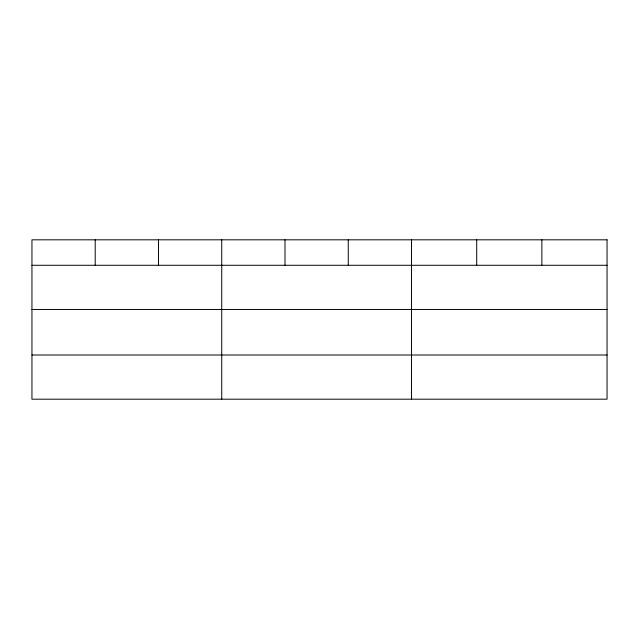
<?xml version="1.0" encoding="UTF-8"?>
<svg xmlns="http://www.w3.org/2000/svg" width="639" height="639" viewBox="0 0 639 639"><rect width="100%" height="100%" fill="white"/><g stroke="black" fill="none" stroke-linecap="round" stroke-linejoin="round"><path stroke-width="0.96" d="M31.95 265.281L607.05 265.281M31.95 309.468L607.05 309.468M31.95 354.996L607.05 354.996M541.872 239.817L541.872 265.281M476.694 239.817L476.694 265.281M411.516 239.817L411.516 399.183M348.255 239.817L348.255 265.281M284.994 239.817L284.994 265.281M221.733 239.817L221.733 399.183M158.472 239.817L158.472 265.281M95.211 239.817L95.211 265.281M607.05 239.817L31.95 239.817L31.95 399.183L607.05 399.183L607.05 239.817"/></g></svg>
